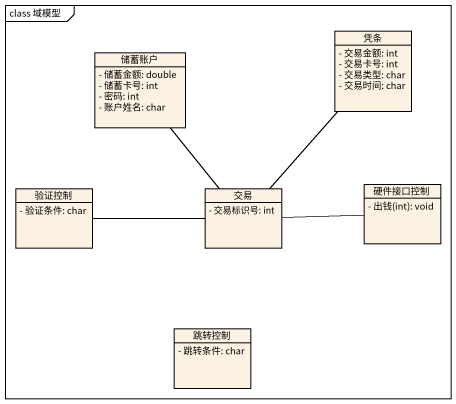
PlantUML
@startuml
mainframe class 域模型
hide circle
hide empty members
skinparam classAttributeIconSize 0
class 凭条 {
  - 交易金额: int
  - 交易卡号: int
  - 交易类型: char
  - 交易时间: char
}
class 储蓄账户 {
  - 储蓄金额: double
  - 储蓄卡号: int
  - 密码: int
  - 账户姓名: char
}
class 验证控制 {
  - 验证条件: char
}
class 交易 {
  - 交易标识号: int
}
class 硬件接口控制 {
  {field} - 出钱(int): void
}
class 跳转控制 {
  - 跳转条件: char
}
凭条 -- 交易
储蓄账户 -- 交易
验证控制 -right- 交易
硬件接口控制 -left- 交易
@enduml
